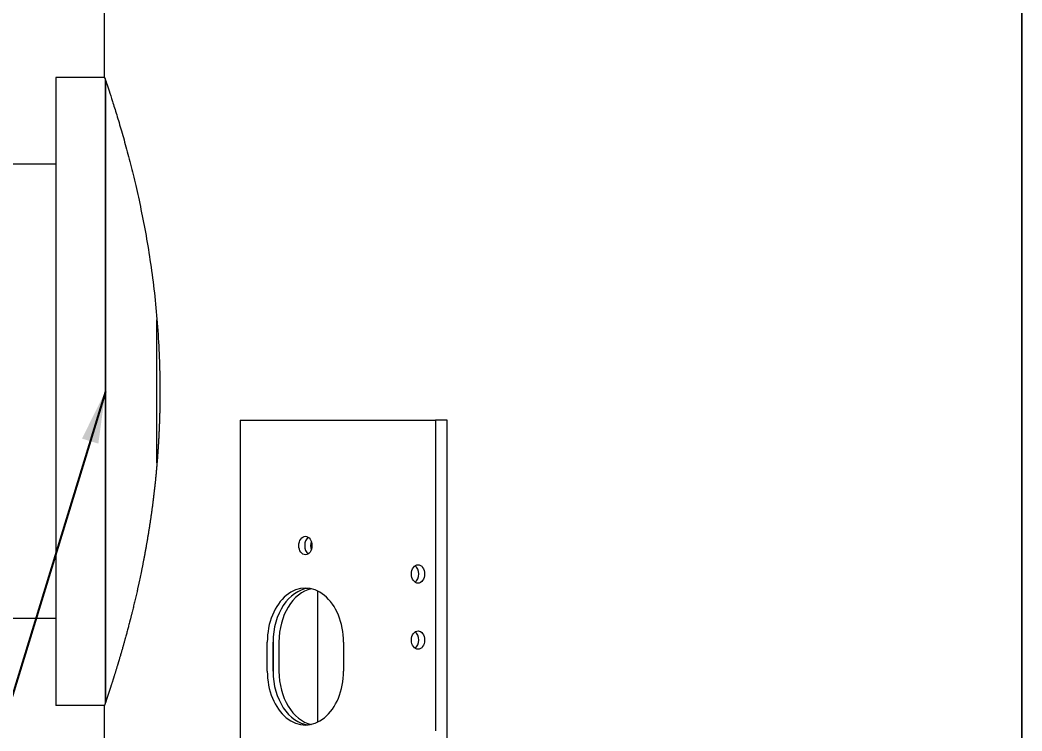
# Model space of a CAD drawing. Header units: inches. Extents: x 20 to 536, y 8 to 344.
# Drawn here: x 394.62 to 424.93, y 74.97 to 96.48 of the extents above; entities that cross this region are included whole.
import ezdxf

# ---------------------------------------------------------------- set-up
doc = ezdxf.new("R2010")
doc.units = ezdxf.units.IN
doc.header["$LTSCALE"] = 16
doc.header["$MEASUREMENT"] = 0
for name, color, linetype, lineweight in [('Dimension (ANSI)', 7, 'Continuous', 25), ('Symbol (ANSI)', 7, 'Continuous', 25), ('Visible (ANSI)', 7, 'Continuous', 50)]:
    doc.layers.add(name, color=color, linetype=linetype, lineweight=lineweight)
doc.styles.add('Standard D-E', font='arial.ttf')
doc.dimstyles.new('in [mm] D-E NeptuneBenson', dxfattribs={"dimscale": 16, "dimtxt": 0.15, "dimasz": 0.098425, "dimexe": 0.125, "dimexo": 0.063, "dimgap": 0.031496, "dimtad": 0, "dimtih": 1, "dimtoh": 1, "dimdec": 4, "dimrnd": 1e-08, "dimzin": 3, "dimdsep": 46, "dimlunit": 5, "dimtxsty": 'Standard D-E', "dimcen": 0.09, "dimdle": 0.393701, "dimclrd": 256, "dimclre": 256, "dimclrt": 256, "dimadec": 1, "dimazin": 1, "dimtfac": 1, "dimtofl": 0, "dimtmove": 0, "dimatfit": 3, "dimfxl": 1, "dimfrac": 1, "dimtolj": 1, "dimtzin": 4, "dimlwd": -1, "dimlwe": -1, "dimarcsym": 0})
doc.dimstyles.new('in [mm] D-E NeptuneBenson$7', dxfattribs={"dimscale": 16, "dimtxt": 0.15, "dimasz": 0.098425, "dimexe": 0.125, "dimexo": 0.063, "dimgap": 0.031496, "dimtad": 0, "dimtih": 1, "dimtoh": 1, "dimdec": 4, "dimrnd": 1e-08, "dimzin": 3, "dimdsep": 46, "dimlunit": 5, "dimtxsty": 'Standard D-E', "dimcen": 0.09, "dimdle": 0.393701, "dimclrd": 256, "dimclre": 256, "dimclrt": 256, "dimadec": 1, "dimazin": 1, "dimtfac": 1, "dimtofl": 0, "dimtmove": 0, "dimatfit": 3, "dimfxl": 1, "dimfrac": 1, "dimtolj": 1, "dimtzin": 4, "dimlwd": -1, "dimlwe": -1, "dimarcsym": 0})

# ---------------------------------------------------------------- blocks, each defined once
blk = doc.blocks.new('*D27')
at = {"layer": 'Defpoints', "color": 0, "transparency": 16777216}
for p in [(353.817, 160.21), (424.556, 160.21), (399.354, 62.718)]:
    blk.add_point(p, dxfattribs=at)
at = {"layer": 'Dimension (ANSI)', "transparency": 16777216}
for p, q in [((423.548, 160.21), (351.817, 160.21)), ((353.817, 158.636), (353.817, 117.193)), ((353.817, 64.293), (353.817, 99.866)), ((398.346, 62.718), (351.817, 62.718))]:
    blk.add_line(p, q, dxfattribs=at)
for points in [[(353.554, 158.636), (354.079, 158.636), (353.817, 160.21)], [(353.554, 64.293), (354.079, 64.293), (353.817, 62.718)]]:
    blk.add_solid(points, dxfattribs=at)
at = {"layer": 'Dimension (ANSI)', "transparency": 16777216, "char_height": 2.4, "attachment_point": 5, "style": 'Standard D-E'}
for s, insert in [('\\A1; \\fArial|b0|i0;97{\\H1x;\\S1#2;} in', (353.817, 111.464)), ('\\A1;[2461.5 mm]{\\P\\fArial|b0|i0;SHIPPING HEIGHT\\P\\fArial|b0|i0;REF.}', (353.817, 102.8))]:
    blk.add_mtext(s, dxfattribs=dict(at, insert=insert))

msp = doc.modelspace()

# ---------------------------------------------------------------- linework, layer by layer
at = {"layer": 'Visible (ANSI)', "linetype": 'Continuous', "lineweight": 18}
for p, q in [((424.931322, 141.993472), (424.931322, 73.743472)), ((424.931327, 73.743472), (424.931327, 141.993472)), ((397.179301, 94.743472), (397.179301, 106.889684)), ((395.706325, 94.743472), (395.706325, 75.743472)), ((397.179301, 94.743472), (395.706325, 94.743472)), ((397.206325, 75.822709), (397.206325, 94.664235)), ((397.206325, 94.664235), (397.206325, 75.822709)), ((395.706325, 92.118472), (389.956325, 92.118472)), ((398.766325, 83.079593), (398.766325, 87.407352)), ((401.283718, 84.368472), (401.485814, 84.368472)), ((401.283718, 84.368472), (401.283718, 63.468472)), ((401.485814, 84.368472), (405.023761, 84.368472)), ((405.023761, 84.368472), (405.999569, 84.368472)), ((405.999569, 84.368472), (407.19225, 84.368472)), ((407.19225, 84.368472), (407.19225, 74.968472)), ((407.542941, 84.368472), (407.19225, 84.368472)), ((407.542941, 74.151913), (407.542941, 84.368472)), ((403.619699, 79.204623), (403.619699, 75.232322)), ((395.706325, 78.368472), (389.956325, 78.368472)), ((402.102204, 76.778472), (402.102204, 77.658472)), ((402.278981, 76.778472), (402.278981, 77.658472)), ((402.278981, 77.658472), (402.278981, 76.778472)), ((402.455757, 77.658472), (402.455757, 76.778472)), ((404.407372, 77.658472), (404.407372, 76.778472)), ((397.179301, 75.743472), (395.706325, 75.743472)), ((397.179301, 73.743472), (397.179301, 75.743472))]:
    msp.add_line(p, q, dxfattribs=at)
for centre in [(403.254788, 80.578472), (406.66192, 79.718472), (406.66192, 77.718472)]:
    msp.add_ellipse(centre, major_axis=(0, -0.28), ratio=0.707106781, dxfattribs=at)
for centre, major_axis, start_param, end_param in [((403.431565, 80.578472), (0, 0.28), 0.462770118, 2.678822536), ((403.431565, 80.578472), (0, -0.28), 3.604362771, 5.820415189), ((403.608341, 80.578472), (0, -0.28), 4.245242869, 5.179535091), ((406.485143, 79.718472), (0, 0.28), 3.604362771, 5.820415189), ((403.254788, 77.658472), (0, 1.63), 4.71238898, 7.853981634), ((403.431565, 77.658472), (0, 1.63), 0.076762481, 1.570796327), ((403.431565, 77.658472), (0, 1.63), 0.076762481, 1.570796327), ((403.608341, 77.658472), (0, 1.63), 0.15398201, 1.570796327), ((406.485143, 77.718472), (0, 0.28), 3.604362771, 5.820415189), ((403.254788, 76.778472), (0, -1.63), 4.71238898, 7.853981634), ((403.431565, 76.778472), (0, -1.63), 4.71238898, 6.206422826), ((403.431565, 76.778472), (0, -1.63), 4.71238898, 6.206422826), ((403.608341, 76.778472), (0, -1.63), 4.71238898, 6.129203298)]:
    msp.add_ellipse(centre, major_axis=major_axis, ratio=0.707106781, start_param=start_param, end_param=end_param, dxfattribs=at)
for points, knots in [([(397.179301, 94.743472), (397.179301, 94.743472), (397.184221, 94.729129), (397.204467, 94.669744), (397.219791, 94.624705), (397.260656, 94.503295), (397.286198, 94.426918), (397.346608, 94.243432), (397.381472, 94.136324), (397.458995, 93.893175), (397.501686, 93.757018), (397.59294, 93.458255), (397.641498, 93.295648), (397.742122, 92.947733), (397.794187, 92.762407), (397.899291, 92.373761), (397.952323, 92.170438), (398.056855, 91.751427), (398.110214, 91.528351), (398.216579, 91.05771), (398.269578, 90.810146), (398.37257, 90.293875), (398.422561, 90.025143), (398.516971, 89.470517), (398.561384, 89.184622), (398.642364, 88.600301), (398.678965, 88.301597), (398.742581, 87.69624), (398.76959, 87.389586), (398.812888, 86.773893), (398.829176, 86.464816), (398.85071, 85.850075), (398.855956, 85.544411), (398.855956, 85.243472)], [110.04255521, 110.04255521, 110.04255521, 110.04255521, 112.334513309, 112.334513309, 114.626471409, 114.626471409, 116.918429508, 116.918429508, 119.210387607, 119.210387607, 121.502345707, 121.502345707, 123.794303806, 123.794303806, 126.086261906, 126.086261906, 128.378220005, 128.378220005, 130.671368373, 130.671368373, 132.96451674, 132.96451674, 135.257665108, 135.257665108, 137.550813476, 137.550813476, 139.843961843, 139.843961843, 142.137110211, 142.137110211, 144.430258579, 144.430258579, 146.723406946, 146.723406946, 146.723406946, 146.723406946]), ([(398.855956, 85.243472), (398.855956, 84.942534), (398.85071, 84.63687), (398.829176, 84.022129), (398.812888, 83.713051), (398.76959, 83.097358), (398.742581, 82.790705), (398.678965, 82.185348), (398.642364, 81.886643), (398.561384, 81.302323), (398.516971, 81.016428), (398.422561, 80.461802), (398.37257, 80.19307), (398.269578, 79.676799), (398.216579, 79.429234), (398.110214, 78.958594), (398.056855, 78.735518), (397.952323, 78.316507), (397.899291, 78.113184), (397.794187, 77.724538), (397.742122, 77.539212), (397.641498, 77.191297), (397.59294, 77.02869), (397.501686, 76.729926), (397.458995, 76.59377), (397.381472, 76.35062), (397.346608, 76.243513), (397.286198, 76.060027), (397.260656, 75.98365), (397.219791, 75.862239), (397.204467, 75.817201), (397.184221, 75.757816), (397.179301, 75.743472), (397.179301, 75.743472)], [0, 0, 0, 0, 2.293148368, 2.293148368, 4.586296735, 4.586296735, 6.879445103, 6.879445103, 9.172593471, 9.172593471, 11.465741838, 11.465741838, 13.758890206, 13.758890206, 16.052038574, 16.052038574, 18.345186941, 18.345186941, 20.637145041, 20.637145041, 22.92910314, 22.92910314, 25.22106124, 25.22106124, 27.513019339, 27.513019339, 29.804977438, 29.804977438, 32.096935538, 32.096935538, 34.388893637, 34.388893637, 36.680851736, 36.680851736, 36.680851737, 36.680851737])]:
    msp.add_open_spline(points, degree=3, knots=knots, dxfattribs=at)

# ---------------------------------------------------------------- dimensions: what is measured, and where the dimension line sits
at = {"layer": 'Dimension (ANSI)'}
dim = msp.add_linear_dim(base=(353.816572, 160.210476), p1=(399.354444, 62.718472), p2=(424.556325, 160.210476), angle=90, text=' \\fArial|b0|i0;<> in\\X[2461.5 mm]{\\P\\fArial|b0|i0;SHIPPING HEIGHT\\P\\fArial|b0|i0;REF.}', dimstyle='in [mm] D-E NeptuneBenson', override={"dimgap": 0.031496, "dimdec": 4, "dimpost": '', "dimtol": 0, "dimlim": 0, "dimtp": 0, "dimtm": 0, "dimtdec": 2, "dimatfit": 1}, dxfattribs=at)
dim.commit()
dim.dimension.update_dxf_attribs({"geometry": '*D27', "text_midpoint": (353.816572, 108.529804), "dimtype": 160})

# ---------------------------------------------------------------- leaders
at = {"layer": 'Symbol (ANSI)', "annotation_type": 0, "has_hookline": 1, "hookline_direction": 1, "text_width": 33.616372}
msp.add_leader([(397.206325, 85.243472), (389.152742, 58.947093), (387.577939, 58.947093)], dimstyle='in [mm] D-E NeptuneBenson$7', override={"dimtad": 0}, dxfattribs=at)

doc.saveas('drawing.dxf')
